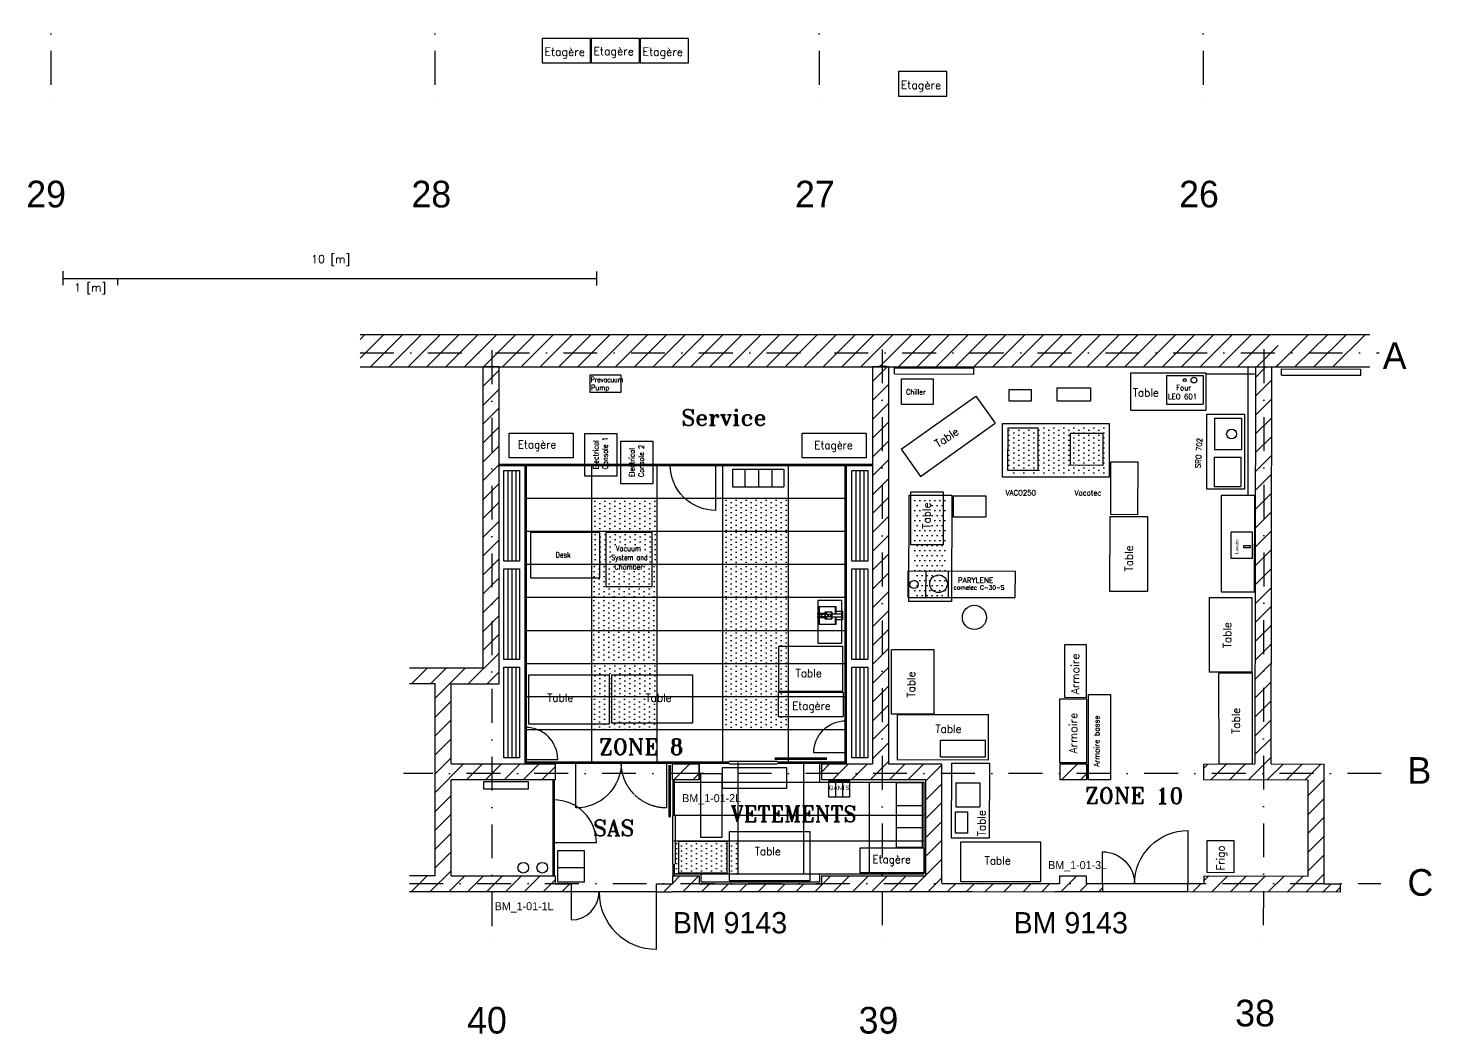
# Model space of a CAD drawing. Header units: millimetres. Extents: x -15291 to 293567, y -98510 to 49398.
# Drawn here: x 3489 to 29803, y -2812 to 16047 of the extents above; entities that cross this region are included whole.
import ezdxf

# ---------------------------------------------------------------- set-up
doc = ezdxf.new("R2010")
doc.units = ezdxf.units.MM
doc.header["$LTSCALE"] = 50
doc.header["$MEASUREMENT"] = 0
for name, pattern in [('ACAD_ISO07W100', [3.5, 0.5, -3]), ('AUSGEZOGEN', [0]), ('STRICHLINIE2', [0.375, 0.25, -0.125]), ('STRICHPUNKT', [25.4, 12.7, -6.35, 0, -6.35])]:
    doc.linetypes.add(name, pattern=pattern)
doc.layers.get('0').update_dxf_attribs({"linetype": 'AUSGEZOGEN'})
for name, color, linetype in [('AXEN', 3, 'STRICHPUNKT'), ('AXNR', 3, 'CONTINUOUS'), ('BA01', 7, 'AUSGEZOGEN'), ('BA02', 7, 'AUSGEZOGEN'), ('Bemassung', 7, 'AUSGEZOGEN'), ('EL01', 7, 'AUSGEZOGEN'), ('EQ01', 7, 'CONTINUOUS'), ('EQUIP1', 7, 'AUSGEZOGEN'), ('FFU', 4, 'CONTINUOUS'), ('RASTER', 30, 'AUSGEZOGEN'), ('RW01', 4, 'AUSGEZOGEN'), ('RW02', 4, 'AUSGEZOGEN'), ('RWTEXT', 7, 'CONTINUOUS'), ('STRUCTURE-TOIT-ZONE-BLANCHE', 2, 'ACAD_ISO07W100'), ('überströmgitter', 7, 'CONTINUOUS')]:
    doc.layers.add(name, color=color, linetype=linetype)
doc.styles.add('ROMANS8', font='ROMANS.SHX')
doc.styles.add('ROMANT', font='romant', dxfattribs={"height": 400})
pattern_1 = [(45, (6132.35, -16705.47), (-176.7767, 176.7767), [])]

msp = doc.modelspace()

# ---------------------------------------------------------------- hatches: boundary and pattern name
at = {"layer": 'BA02'}
h = msp.add_hatch(dxfattribs=at)
h.set_pattern_fill('ANSI31', color=256, scale=2000, style=0)
h.set_pattern_definition(pattern_1)
h.paths.add_polyline_path([(9712, 9700), (9712, 10300), (26921, 10300), (26921, 9700)])
h = msp.add_hatch(dxfattribs=at)
h.set_pattern_fill('ANSI31', color=0, scale=2000, style=0)
h.set_pattern_definition(pattern_1)
h.paths.add_polyline_path([(12017, 9700), (12317, 9700), (12317, 3750), (11417, 3750), (11417, 2250), (13367, 2250), (13367, 1950), (11417, 1950), (11417, 150), (13367, 150), (13367, 0), (13667, 0), (13667, -150), (10637, -150), (10637, 150), (11117, 150), (11117, 3750), (10637, 3750), (10637, 4050), (12017, 4050)])
edge = h.paths.add_edge_path(flags=17)
edge.add_line((11407, 9700), (11257, 9700))
h = msp.add_hatch(dxfattribs=at)
h.set_pattern_fill('ANSI31', color=0, scale=2000, style=0)
h.paths.add_polyline_path([(16067, -150), (15567, -150), (15267, -150), (15267, 0), (15567, 0), (15567, 150), (16067, 150), (16067, 0), (18367, 0), (18367, 150), (20317, 150), (20317, 1950), (18367, 1950), (18367, 2250), (19317, 2250), (19317, 9700), (19617, 9700), (19617, 2250), (20617, 2250), (20617, 150), (20606, 150), (20606, -150), (18367, -150)])
edge = h.paths.add_edge_path(flags=16)
edge.add_line((19577, 9700), (19427, 9700))
h = msp.add_hatch(dxfattribs=at)
h.set_pattern_fill('ANSI31', color=0, scale=2000, style=0)
h.set_pattern_definition(pattern_1)
h.paths.add_polyline_path([(15567, 1950), (15567, 2250), (16067, 2250), (16067, 1950), (16067, 2250), (16067, 1950)])
h = msp.add_hatch(dxfattribs=at)
h.set_pattern_fill('ANSI31', color=256, scale=2000, angle=-0.069, style=0)
h.set_pattern_definition([(44.931, (13375.47, -16689.27), (-176.5636, 176.9895), [])])
h.paths.add_polyline_path([(22833, 1954), (22833, 2254), (23333, 2254), (23333, 1954), (23333, 2254), (23333, 1954)])
at = {"layer": 'FFU'}
h = msp.add_hatch(dxfattribs=at)
h.set_pattern_fill('DOTS,_I', color=256, scale=1500, angle=-90.069, style=2)
h.set_pattern_definition([(269.93097, (-8066.96, 58137.94), (93.69346, -46.98791), [0, -93.75])])
h.paths.add_polyline_path([(21788, 8572), (21798, 7698), (23654, 7696), (23655, 8587)])
at = {"layer": 'FFU', "lineweight": 30}
h = msp.add_hatch(dxfattribs=at)
h.set_pattern_fill('DOTS,_I', color=256, scale=1500, angle=-90, style=2)
h.set_pattern_definition([(270, (-18138.69, 15615.58), (93.75, -46.875), [0, -93.75])])
h.paths.add_polyline_path([(14041, 7211), (14041, 6611), (15241, 6611), (15241, 7211)])
h = msp.add_hatch(dxfattribs=at)
h.set_pattern_fill('DOTS,_I', color=256, scale=1500, angle=-90, style=2)
h.set_pattern_definition([(270, (-15677.65, 15634.7), (93.75, -46.875), [0, -93.75])])
h.paths.add_polyline_path([(16502, 7230), (16502, 6630), (17702, 6630), (17702, 7230)])
at = {"layer": 'FFU'}
h = msp.add_hatch(dxfattribs=at)
h.set_pattern_fill('DOTS,_I', color=256, scale=1500, angle=-180.069, style=2)
h.set_pattern_definition([(179.93097, (70255.2, 36471.05), (-46.98791, -93.69346), [0, -93.75])])
h.paths.add_polyline_path([(20699, 7211), (20090, 7209), (20068, 5386), (20688, 5386)])
at = {"layer": 'FFU', "lineweight": 30}
h = msp.add_hatch(dxfattribs=at)
h.set_pattern_fill('DOTS,_I', color=256, scale=1500, angle=-90, style=2)
h.set_pattern_definition([(270, (-18132.32, 14991.12), (93.75, -46.875), [0, -93.75])])
h.paths.add_polyline_path([(14048, 6586), (14048, 5986), (15248, 5986), (15248, 6586)])
h = msp.add_hatch(dxfattribs=at)
h.set_pattern_fill('DOTS,_I', color=256, scale=1500, angle=-90, style=2)
h.set_pattern_definition([(270, (-15677.65, 15035.73), (93.75, -46.875), [0, -93.75])])
h.paths.add_polyline_path([(16502, 6631), (16502, 6031), (17702, 6031), (17702, 6631)])
h = msp.add_hatch(dxfattribs=at)
h.set_pattern_fill('DOTS,_I', color=256, scale=1500, angle=-90, style=2)
h.set_pattern_definition([(270, (-18151.44, 14392.15), (93.75, -46.875), [0, -93.75])])
h.paths.add_polyline_path([(14029, 5987), (14029, 5387), (15229, 5387), (15229, 5987)])
h = msp.add_hatch(dxfattribs=at)
h.set_pattern_fill('DOTS,_I', color=256, scale=1500, angle=-90, style=2)
h.set_pattern_definition([(270, (-15677.65, 14392.15), (93.75, -46.875), [0, -93.75])])
h.paths.add_polyline_path([(16502, 5987), (16502, 5387), (17702, 5387), (17702, 5987)])
h = msp.add_hatch(dxfattribs=at)
h.set_pattern_fill('DOTS,_I', color=256, scale=1500, angle=-90, style=2)
h.set_pattern_definition([(270, (-18157.82, 13754.95), (93.75, -46.875), [0, -93.75])])
h.paths.add_polyline_path([(14022, 5350), (14022, 4750), (15222, 4750), (15222, 5350)])
h = msp.add_hatch(dxfattribs=at)
h.set_pattern_fill('DOTS,_I', color=256, scale=1500, angle=-90, style=2)
h.set_pattern_definition([(270, (-15677.65, 13780.44), (93.75, -46.875), [0, -93.75])])
h.paths.add_polyline_path([(16502, 5375), (16502, 4775), (17702, 4775), (17702, 5375)])
h = msp.add_hatch(dxfattribs=at)
h.set_pattern_fill('DOTS,_I', color=256, scale=1500, angle=-90, style=2)
h.set_pattern_definition([(270, (-18157.82, 13203.5), (93.75, -46.875), [0, -93.75])])
h.paths.add_polyline_path([(14022, 4798), (14022, 4198), (15222, 4198), (15222, 4798)])
h = msp.add_hatch(dxfattribs=at)
h.set_pattern_fill('DOTS,_I', color=256, scale=1500, angle=-90, style=2)
h.set_pattern_definition([(270, (-15677.65, 13143.24), (93.75, -46.875), [0, -93.75])])
h.paths.add_polyline_path([(16502, 4738), (16502, 4138), (17702, 4138), (17702, 4738)])
h = msp.add_hatch(dxfattribs=at)
h.set_pattern_fill('DOTS,_I', color=256, scale=1500, angle=-90, style=2)
h.set_pattern_definition([(270, (-18138.69, 12525.15), (93.75, -46.875), [0, -93.75])])
h.paths.add_polyline_path([(14041, 4120), (14041, 3520), (15241, 3520), (15241, 4120)])
h = msp.add_hatch(dxfattribs=at)
h.set_pattern_fill('DOTS,_I', color=256, scale=1500, angle=-90, style=2)
h.set_pattern_definition([(270, (-15677.65, 12518.78), (93.75, -46.875), [0, -93.75])])
h.paths.add_polyline_path([(16502, 4114), (16502, 3514), (17702, 3514), (17702, 4114)])
h = msp.add_hatch(dxfattribs=at)
h.set_pattern_fill('DOTS,_I', color=256, scale=1500, angle=-90, style=2)
h.set_pattern_definition([(270, (-18145.07, 11900.69), (93.75, -46.875), [0, -93.75])])
h.paths.add_polyline_path([(14035, 3496), (14035, 2896), (15235, 2896), (15235, 3496)])
h = msp.add_hatch(dxfattribs=at)
h.set_pattern_fill('DOTS,_I', color=256, scale=1500, angle=-90, style=2)
h.set_pattern_definition([(270, (-15677.65, 11894.32), (93.75, -46.875), [0, -93.75])])
h.paths.add_polyline_path([(16502, 3489), (16502, 2889), (17702, 2889), (17702, 3489)])
h = msp.add_hatch(dxfattribs=at)
h.set_pattern_fill('DOTS,_I', color=256, scale=1500, angle=-90, style=2)
h.set_pattern_definition([(270, (-16608.51, 9198.96), (93.75, -46.875), [0, -93.75])])
h.paths.add_polyline_path([(15571, 794), (15571, 194), (16771, 194), (16771, 794)])

# ---------------------------------------------------------------- linework, layer by layer
msp.add_line((26355, 9691), (26352, 7288))
for points in [[(24160, 9583), (25564, 9581), (25563, 8875), (24159, 8877)], [(21879, 9273), (22290, 9273), (22289, 9052), (21878, 9053)], [(22781, 9302), (23403, 9302), (23402, 9051), (22781, 9052)], [(26293, 8806), (26290, 7402), (25584, 7404), (25587, 8808)], [(21756, 8633), (23756, 8630), (23754, 7624), (21755, 7626)], [(21858, 8552), (22419, 8551), (22418, 7750), (21857, 7750)], [(23031, 8450), (23632, 8450), (23632, 7848), (23030, 7849)], [(23784, 7916), (24288, 7915), (24287, 6923), (23783, 6924)], [(20003, 7292), (20802, 7291), (20800, 5295), (20001, 5296)], [(20038, 7351), (20643, 7350), (20642, 6358), (20037, 6359)], [(20836, 7279), (21441, 7279), (21441, 6879), (20836, 6880)], [(26481, 7282), (25853, 7283), (25851, 5479), (26479, 5478)], [(24475, 6889), (24473, 5486), (23767, 5486), (23769, 6890)], [(22924, 4491), (23323, 4490), (23322, 3492), (22922, 3493)], [(26441, 2255), (26438, 3953), (25804, 3952), (25807, 2254)], [(22830, 3471), (23329, 3471), (23328, 2273), (22828, 2274)], [(21508, 2263), (21506, 860), (20800, 861), (20802, 2264)], [(20976, 789), (22467, 788), (22466, 39), (20975, 41)], [(25589, 816), (26092, 815), (26092, 211), (25588, 212)]]:
    msp.add_lwpolyline(points, close=True)
at = {"layer": 'AXEN', "linetype": 'STRICHPUNKT'}
for p, q in [((3915, 37212), (3915, 14382)), ((11115, 37212), (11115, 14382)), ((18315, 37212), (18315, 14382)), ((25515, 37212), (25515, 14382)), ((28854, 2070), (10524, 2070))]:
    msp.add_line(p, q, dxfattribs=at)
at = {"layer": 'AXEN', "linetype": 'STRICHPUNKT', "lineweight": 30}
for p, q in [((12179, 10007), (12179, -1190)), ((19497, 10022), (19497, -1190)), ((26655, 10025), (26642, -1186)), ((9712, 9957), (28816, 9957)), ((10637, 7), (28843, 7))]:
    msp.add_line(p, q, dxfattribs=at)
at = {"layer": 'BA01'}
for p, q in [((9712, 10300), (28638, 10300)), ((9712, 9694), (28638, 9694)), ((12017, 4050), (12017, 9700)), ((12317, 3750), (12317, 9700)), ((19577, 9700), (19427, 9700)), ((19617, 9700), (19617, 2250)), ((26495, 9700), (26486, 2250)), ((26795, 9700), (26786, 2250)), ((26786, 2250), (27786, 2248)), ((27784, 148), (27786, 2248)), ((27484, 149), (27486, 1949)), ((22825, 154), (22825, 4)), ((22825, 154), (23325, 154)), ((23325, 154), (23325, 4)), ((25229, 1), (23629, 3)), ((25533, 1), (25534, 151)), ((25534, 151), (27484, 149)), ((27783, -2), (27784, 148)), ((21090, -144), (22733, -146)), ((23629, -147), (22733, -146)), ((25229, -149), (23629, -147)), ((28087, -152), (25229, -149))]:
    msp.add_line(p, q, dxfattribs=at)
at = {"layer": 'BA01', "color": 0}
for p, q in [((19317, 9700), (19317, 2250)), ((10637, 4050), (12017, 4050)), ((11117, 3750), (10637, 3750)), ((11117, 150), (11117, 3750)), ((11417, 2250), (11417, 3750)), ((11417, 3750), (12317, 3750)), ((11417, 2250), (13367, 2250)), ((13367, 2250), (13367, 1950)), ((18367, 1950), (18367, 2250)), ((18367, 2250), (19317, 2250)), ((19617, 2250), (20617, 2250)), ((20617, 16), (20617, 2250)), ((13367, 1950), (11417, 1950)), ((11417, 150), (11417, 1950)), ((20317, 1950), (18367, 1950)), ((20317, 150), (20317, 1950)), ((11117, 150), (10637, 150)), ((11417, 150), (13367, 150)), ((13367, 150), (13367, 0)), ((15567, 150), (15567, 0)), ((15567, 150), (16067, 150)), ((16067, 150), (16067, 0)), ((18367, 150), (20317, 150)), ((18367, 0), (18367, 150)), ((13667, -150), (10637, -150)), ((13367, 0), (13667, 0)), ((15267, 0), (15567, 0)), ((15267, -150), (15567, -150)), ((16067, -150), (15567, -150)), ((16067, 0), (18367, 0)), ((18367, -150), (16067, -150)), ((21187, -150), (18367, -150))]:
    msp.add_line(p, q, dxfattribs=at)
at = {"layer": 'BA01', "color": 0, "flags": 128}
msp.add_lwpolyline([(15567, 1950), (15567, 2250), (16067, 2250), (16067, 1950), (16067, 2250), (16067, 1950)], close=True, dxfattribs=at)
at = {"layer": 'BA01', "flags": 128}
msp.add_lwpolyline([(22833, 1954), (22833, 2254), (23333, 2254), (23333, 1954), (23333, 2254), (23333, 1954)], close=True, dxfattribs=at)
msp.add_lwpolyline([(23629, 3), (23630, 603, -0.414214), (24229, 3, -0.414214), (25231, 1001), (25229, 1)], format="xyb", dxfattribs=at)
msp.add_lwpolyline([(23629, 3), (23629, -147)], dxfattribs=at)
at = {"layer": 'BA01', "color": 0, "flags": 128}
msp.add_lwpolyline([(15267, -150), (15267, 0)], dxfattribs=at)
at = {"layer": 'BA02'}
for p, q in [((26888, 9700), (27489, 10299)), ((27242, 9699), (27843, 10298)), ((27595, 9699), (28196, 10298)), ((27949, 9698), (28550, 10298)), ((26495, 9497), (26698, 9700)), ((26494, 9144), (26795, 9444)), ((26494, 8790), (26794, 9090)), ((26494, 8437), (26794, 8736)), ((26493, 8083), (26794, 8383)), ((26493, 7730), (26793, 8029)), ((26492, 7376), (26793, 7676)), ((26492, 7023), (26792, 7322)), ((26491, 6669), (26792, 6969)), ((26491, 6316), (26791, 6615)), ((26491, 5962), (26791, 6262)), ((26490, 5608), (26791, 5908)), ((26490, 5255), (26790, 5554)), ((26489, 4901), (26790, 5201)), ((26489, 4548), (26789, 4847)), ((26488, 4194), (26789, 4494)), ((26488, 3841), (26788, 4140)), ((26488, 3487), (26788, 3787)), ((26487, 3134), (26788, 3433)), ((26487, 2780), (26787, 3080)), ((26486, 2426), (26787, 2726)), ((26363, 1950), (26786, 2373)), ((25525, 2174), (25601, 2249)), ((25656, 1951), (25955, 2249)), ((26009, 1951), (26309, 2250)), ((26716, 1950), (27017, 2249)), ((27070, 1949), (27370, 2249)), ((27424, 1949), (27724, 2248)), ((27485, 1657), (27786, 1957)), ((27485, 1304), (27785, 1604)), ((27485, 950), (27785, 1250)), ((27484, 597), (27785, 896)), ((27484, 243), (27784, 543)), ((20725, -143), (20878, 9)), ((21078, -144), (21231, 9)), ((21432, -144), (21584, 8)), ((21785, -144), (21937, 7)), ((22139, -145), (22291, 6)), ((22493, -145), (22644, 6)), ((22846, -146), (22997, 5)), ((22997, 5), (23146, 154)), ((23200, -146), (23350, 4)), ((25229, -149), (25229, 1)), ((25321, -149), (25471, 1)), ((25534, 63), (25621, 151)), ((25675, -149), (25975, 151)), ((26028, -149), (26328, 150)), ((26382, -150), (26682, 150)), ((26735, -150), (27036, 149)), ((27089, -151), (27389, 149)), ((27442, -151), (27784, 189)), ((23553, -147), (23629, -71)), ((27752, -159), (27902, -9)), ((28009, -144), (28085, -68)), ((28087, -152), (28088, -2))]:
    msp.add_line(p, q, dxfattribs=at)
at = {"layer": 'BA02', "color": 94}
for p, q in [((12017, 9700), (12317, 9700)), ((19317, 9700), (19617, 9700))]:
    msp.add_line(p, q, dxfattribs=at)
at = {"layer": 'BA02', "color": 0}
msp.add_line((13667, 0), (13667, -150), dxfattribs=at)
at = {"layer": 'Bemassung', "color": 0}
for p, q in [((12505, 8454), (13705, 8454)), ((12505, 7989), (12505, 8454)), ((13705, 8454), (13705, 7989)), ((17999, 8454), (19199, 8454)), ((17999, 7989), (17999, 8454)), ((19199, 8454), (19199, 7989)), ((13705, 7989), (12505, 7989)), ((19199, 7989), (17999, 7989)), ((14387, 3915), (12872, 3915)), ((14387, 3005), (14387, 3915)), ((12872, 3005), (14387, 3005)), ((16507, 1790), (16507, 2185)), ((16507, 2185), (17707, 2185)), ((17707, 2185), (17707, 1790)), ((12032, 1920), (12862, 1920)), ((12032, 1780), (12032, 1920)), ((12862, 1920), (12862, 1780)), ((16097, 870), (16097, 2070)), ((16097, 2070), (16492, 2070)), ((16492, 2070), (16492, 870)), ((19762, 1895), (19762, 690)), ((20257, 1895), (19762, 1895)), ((20257, 690), (20257, 1895)), ((12862, 1780), (12032, 1780)), ((17707, 1790), (16507, 1790)), ((19762, 1468), (20257, 1468)), ((19775, 1058), (20270, 1058)), ((15687, 805), (16587, 805)), ((15687, 205), (15687, 805)), ((16492, 870), (16097, 870)), ((16587, 805), (16587, 205)), ((18147, 975), (16632, 975)), ((16632, 975), (16632, 65)), ((18147, 65), (18147, 975)), ((13417, 35), (13417, 630)), ((13417, 630), (13912, 630)), ((13912, 630), (13912, 35)), ((19086, 675), (20286, 675)), ((19086, 210), (19086, 675)), ((19762, 690), (20257, 690)), ((20286, 675), (20286, 210)), ((13421, 310), (13916, 310)), ((13912, 35), (13417, 35)), ((16587, 205), (15687, 205)), ((16632, 65), (18147, 65)), ((20286, 210), (19086, 210))]:
    msp.add_line(p, q, dxfattribs=at)
at = {"layer": 'Bemassung'}
msp.add_line((12872, 3915), (12872, 3005), dxfattribs=at)
at = {"layer": 'Bemassung', "color": 0}
for centre in [(12772, 305), (13127, 305)]:
    msp.add_circle(centre, 100, dxfattribs=at)
at = {"layer": 'EL01', "color": 0, "linetype": 'Continuous', "lineweight": 30}
for p, q in [((4139, 11490), (4139, 11227)), ((4144, 11352), (14145, 11352)), ((5162, 11351), (5162, 11224)), ((14145, 11485), (14145, 11220)), ((24831, 9536), (25517, 9536)), ((24831, 9536), (24831, 8994)), ((25517, 9536), (25517, 8994)), ((25568, 9567), (26479, 9567)), ((19856, 8150), (21252, 9147)), ((21252, 9147), (21615, 8639)), ((24831, 8994), (25517, 8994)), ((25728, 8730), (25728, 8148)), ((25728, 8730), (26233, 8730)), ((26233, 8730), (26233, 8148)), ((20218, 7642), (21615, 8639)), ((19856, 8150), (20218, 7642)), ((25721, 8001), (25721, 7450)), ((25721, 8001), (26221, 8001)), ((25728, 8148), (26233, 8148)), ((26221, 8001), (26221, 7450)), ((16692, 7780), (17652, 7780)), ((16692, 7780), (16692, 7443)), ((16921, 7780), (16921, 7443)), ((17180, 7780), (17180, 7443)), ((17432, 7780), (17432, 7443)), ((17652, 7780), (17652, 7443)), ((16692, 7443), (17652, 7443)), ((25721, 7450), (26221, 7450)), ((18293, 5318), (18738, 5318)), ((18293, 5318), (18293, 4514)), ((18738, 5318), (18738, 4514)), ((25629, 5373), (26428, 5373)), ((25629, 5373), (25629, 3971)), ((26428, 5373), (26428, 3971)), ((18293, 4514), (18738, 4514)), ((17560, 3614), (17560, 4457)), ((17560, 4457), (18763, 4457)), ((18763, 3614), (18763, 4457)), ((20471, 4392), (19672, 4392)), ((19672, 3184), (19672, 4392)), ((20471, 3184), (20471, 4392)), ((26428, 3971), (25629, 3971)), ((17547, 3593), (18765, 3593)), ((17547, 3593), (17547, 3142)), ((17560, 3614), (18763, 3614)), ((18765, 3593), (18765, 3142)), ((23357, 3552), (23357, 1956)), ((23357, 3552), (23777, 3552)), ((23777, 3552), (23777, 1956)), ((20471, 3184), (19672, 3184)), ((19786, 2322), (19788, 3170)), ((21495, 3170), (19788, 3170)), ((21492, 2322), (21492, 3170)), ((17547, 3142), (18765, 3142)), ((20593, 2693), (21433, 2693)), ((20593, 2386), (20593, 2693)), ((21433, 2386), (21433, 2693)), ((20593, 2386), (21433, 2386)), ((21492, 2322), (19786, 2326)), ((20880, 1895), (20880, 1444)), ((20880, 1895), (21330, 1895)), ((21330, 1895), (21330, 1444)), ((23357, 1956), (23777, 1956)), ((20870, 1352), (21095, 1352)), ((20870, 953), (20870, 1352)), ((20880, 1444), (21330, 1444)), ((21095, 1352), (21095, 953)), ((21095, 953), (20870, 953))]:
    msp.add_line(p, q, dxfattribs=at)
at = {"layer": 'EL01', "linetype": 'Continuous', "lineweight": 30}
for p, q in [((19723, 9676), (19723, 9562)), ((19723, 9676), (21209, 9674)), ((19729, 9562), (21216, 9561)), ((21209, 9674), (21209, 9561)), ((26977, 9655), (26977, 9542)), ((26977, 9655), (28464, 9654)), ((26983, 9542), (28470, 9540)), ((28464, 9654), (28464, 9540)), ((26039, 6101), (26039, 6596)), ((26443, 6596), (26039, 6596)), ((26442, 6100), (26443, 6596)), ((26442, 6100), (26039, 6101)), ((19984, 5868), (21995, 5865)), ((19984, 5370), (19984, 5868)), ((20319, 5370), (20320, 5867)), ((20740, 5370), (20740, 5867)), ((21994, 5368), (21995, 5865)), ((19984, 5370), (21994, 5368)), ((25525, 2249), (26486, 2250)), ((25525, 1951), (25525, 2249)), ((27486, 1949), (25525, 1951)), ((20618, 10), (22823, 7)), ((23629, 3), (23325, 4)), ((25533, 1), (25229, 1)), ((13667, -150), (13667, -675)), ((14192, -150), (13667, -150)), ((15267, -150), (14192, -150)), ((15267, -1226), (15267, -150)), ((28088, -2), (27783, -2))]:
    msp.add_line(p, q, dxfattribs=at)
for points in [[(13124, 15854), (13124, 15395), (14030, 15395), (14030, 15854)], [(14041, 15854), (14041, 15395), (14948, 15395), (14948, 15854)], [(14962, 15854), (14962, 15395), (15869, 15395), (15869, 15854)], [(19802, 15231), (19802, 14772), (20708, 14772), (20708, 15231)], [(26274, 6308), (26405, 6308), (26405, 6339), (26274, 6340)], [(15940, 3922), (15941, 3016), (14431, 3015), (14430, 3920)]]:
    msp.add_lwpolyline(points, close=True, dxfattribs=at)
at = {"layer": 'EL01', "color": 0, "linetype": 'Continuous', "lineweight": 30}
for centre, radius in [((25171, 9447), 28.6), ((25343, 9447), 54.5), ((26048, 8436), 92.8)]:
    msp.add_circle(centre, radius, dxfattribs=at)
at = {"layer": 'EL01', "linetype": 'Continuous', "lineweight": 30}
for centre, radius in [((20555, 5628), 165), ((20094, 5615), 76.1), ((21227, 4998), 226)]:
    msp.add_circle(centre, radius, dxfattribs=at)
for centre, radius, start, end in [((13667, -150), 525, 270, 0), ((15267, -150), 1075, 180, 270)]:
    msp.add_arc(centre, radius, start, end, dxfattribs=at)
at = {"layer": 'EQ01', "color": 0, "flags": 128}
for points in [[(14022, 9215), (14022, 9545), (14602, 9545), (14602, 9215)], [(19863, 8989), (19863, 9469), (20453, 9469), (20453, 8989)], [(12907, 6590), (12907, 5740), (14207, 5740), (14207, 6590)], [(15187, 5580), (15187, 6590), (14317, 6590), (14317, 5580)]]:
    msp.add_lwpolyline(points, close=True, dxfattribs=at)
at = {"layer": 'EQ01', "flags": 128}
for points in [[(13922, 8445), (14522, 8445), (14522, 7645), (13922, 7645)], [(14597, 8300), (15197, 8300), (15197, 7500), (14597, 7500)]]:
    msp.add_lwpolyline(points, close=True, dxfattribs=at)
at = {"layer": 'EQUIP1', "linetype": 'Continuous'}
for points in [[(18290, 5078), (18455, 5078), (18455, 5053), (18290, 5053), (18290, 5078)], [(18290, 5015), (18455, 5015), (18455, 4989), (18290, 4989), (18290, 5015)], [(18298, 5078), (18463, 5078), (18463, 5053), (18298, 5053), (18298, 5078)], [(18298, 5015), (18463, 5015), (18463, 4989), (18298, 4989), (18298, 5015)], [(18315, 5079), (18316, 5206)], [(18315, 5015), (18315, 5053)], [(18620, 5002), (18620, 4862), (18315, 4862), (18315, 4989)], [(18316, 5205), (18620, 5205), (18620, 5065)], [(18323, 5079), (18324, 5206)], [(18323, 5015), (18323, 5053)], [(18628, 5002), (18628, 4862), (18323, 4862), (18323, 4989)], [(18324, 5205), (18628, 5205), (18628, 5065)], [(18353, 5053), (18353, 5015)], [(18362, 5053), (18361, 5015)], [(18430, 5103), (18544, 5103), (18544, 4964), (18430, 4964), (18430, 4989)], [(18430, 5077), (18430, 5103)], [(18430, 5015), (18430, 5053)], [(18438, 5104), (18552, 5103), (18552, 4964), (18438, 4964), (18438, 4989)], [(18438, 5077), (18438, 5103)], [(18438, 5015), (18438, 5053)], [(18544, 5065), (18747, 5065), (18747, 5002), (18544, 5002)], [(18552, 5065), (18755, 5065), (18755, 5002), (18552, 5002)], [(18620, 5116), (18747, 5116), (18747, 5065)], [(18747, 5002), (18747, 4951), (18620, 4951)], [(18628, 5116), (18755, 5116), (18755, 5065)], [(18755, 5002), (18755, 4951), (18628, 4951)]]:
    msp.add_lwpolyline(points, dxfattribs=at)
at = {"layer": 'EQUIP1'}
for points in [[(18493, 1636), (18761, 1636), (18761, 1926), (18493, 1926)], [(18625, 1636), (18893, 1636), (18893, 1926), (18625, 1926)]]:
    msp.add_lwpolyline(points, close=True, dxfattribs=at)
at = {"layer": 'EQUIP1', "linetype": 'Continuous'}
for centre in [(18506, 5034), (18514, 5034)]:
    msp.add_circle(centre, 25.4, dxfattribs=at)
at = {"layer": 'RASTER'}
for p, q in [((14047, 7855), (14047, 2275)), ((15277, 7855), (15277, 2275)), ((16507, 7855), (16507, 2275)), ((17737, 7855), (17737, 2275)), ((12817, 7235), (18817, 7235)), ((12817, 6615), (18817, 6615)), ((12817, 5995), (18817, 5995)), ((12817, 5375), (18817, 5375)), ((12817, 4755), (18817, 4755)), ((12817, 4135), (18817, 4135)), ((12817, 3515), (18817, 3515)), ((12817, 2895), (18817, 2895)), ((16792, 2275), (16792, 190)), ((18022, 2275), (18022, 190)), ((18327, 1910), (18327, 2275)), ((15592, 1910), (20277, 1910)), ((19252, 1910), (19252, 190)), ((20277, 1910), (20277, 190)), ((15592, 1290), (20277, 1290)), ((15592, 810), (20277, 810)), ((15592, 190), (20277, 190)), ((16107, 40), (16107, 190)), ((16107, 40), (18327, 40)), ((18327, 40), (18327, 190))]:
    msp.add_line(p, q, dxfattribs=at)
at = {"layer": 'RW01', "color": 0, "const_width": 50, "flags": 128}
for points in [[(12317, 7855), (19317, 7855)], [(12817, 2250), (12817, 7830)], [(18817, 2250), (18817, 7830)], [(18462, 2350), (17482, 2350)], [(12842, 2275), (16632, 2275)], [(15517, 1250), (15517, 2230)], [(17532, 2275), (18792, 2275)], [(13342, 150), (13342, 1950)], [(15592, 1275), (15592, 1950)], [(15592, 150), (15592, 375)]]:
    msp.add_lwpolyline(points, dxfattribs=at)
at = {"layer": 'RW02', "color": 0}
for p, q in [((16632, 2300), (17532, 2300)), ((16632, 2250), (17532, 2250)), ((15567, 1275), (15567, 375)), ((15617, 1275), (15617, 375))]:
    msp.add_line(p, q, dxfattribs=at)
at = {"layer": 'RW02', "color": 0, "flags": 128}
for points in [[(16377, 7855), (16377, 7005, -0.414214), (15527, 7855)], [(12817, 2335), (13417, 2335, 0.414214), (12817, 2935)], [(18817, 2460), (18217, 2460, -0.414214), (18817, 3060)], [(14607, 2275, -0.414214), (13757, 1425), (13757, 2275)], [(13342, 775), (14142, 775, 0.414214), (13342, 1575)]]:
    msp.add_lwpolyline(points, format="xyb", dxfattribs=at)
at = {"layer": 'RW02', "color": 0, "linetype": 'STRICHLINIE2', "ltscale": 0.25, "flags": 128}
msp.add_lwpolyline([(15457, 2275), (15457, 1425, -0.414214), (14607, 2275)], format="xyb", dxfattribs=at)
at = {"layer": 'überströmgitter', "color": 253, "linetype": 'STRICHLINIE2', "ltscale": 0.25}
for p, q in [((12480, 7755), (12480, 6055)), ((12630, 7755), (12630, 6055)), ((19005, 7755), (19005, 6055)), ((19155, 7755), (19155, 6055)), ((12480, 5910), (12480, 4210)), ((12630, 5910), (12630, 4210)), ((19005, 5910), (19005, 4210)), ((19155, 5910), (19155, 4210)), ((12480, 4065), (12480, 2365)), ((12630, 4065), (12630, 2365)), ((19005, 4065), (19005, 2365)), ((19155, 4065), (19155, 2365))]:
    msp.add_line(p, q, dxfattribs=at)
at = {"layer": 'überströmgitter', "color": 253}
for p, q in [((12555, 7755), (12555, 6055)), ((19080, 7755), (19080, 6055)), ((12555, 5910), (12555, 4210)), ((19080, 5910), (19080, 4210)), ((12555, 4065), (12555, 2365)), ((19080, 4065), (19080, 2365))]:
    msp.add_line(p, q, dxfattribs=at)
at = {"layer": 'überströmgitter', "color": 253, "flags": 128}
for points in [[(12702, 6055), (12407, 6055), (12407, 7755), (12702, 7755)], [(19227, 6055), (18932, 6055), (18932, 7755), (19227, 7755)], [(12702, 4210), (12407, 4210), (12407, 5910), (12702, 5910)], [(19227, 4210), (18932, 4210), (18932, 5910), (19227, 5910)], [(12702, 2365), (12407, 2365), (12407, 4065), (12702, 4065)], [(19227, 2365), (18932, 2365), (18932, 4065), (19227, 4065)]]:
    msp.add_lwpolyline(points, close=True, dxfattribs=at)

# ---------------------------------------------------------------- texts
at = {"color": 6}
for s, p in [('BM_1-01-2L', (15750, 1534)), ('BM_1-01-3L', (22610, 279)), ('BM_1-01-1L', (12235, -492))]:
    msp.add_text(s, height=150, dxfattribs=at).set_placement(p)
for p in [(15576, -927), (21963, -927)]:
    msp.add_text('BM 9143', height=400).set_placement(p)
at = {"layer": 'AXNR'}
for s, p in [('29', (3455, 12685)), ('28', (10675, 12685)), ('27', (17865, 12685)), ('26', (25065, 12685)), ('A', (28882, 9655)), ('B', (29346, 1878)), ('C', (29346, -222))]:
    msp.add_text(s, height=500, dxfattribs=at).set_placement(p)
at = {"layer": 'AXNR', "lineweight": 30}
for s, p in [('40', (11719, -2805)), ('39', (19057, -2805))]:
    msp.add_text(s, height=500, dxfattribs=at).set_placement(p)
msp.add_text('38', height=500, rotation=359.931, dxfattribs=at).set_placement((26116, -2670))
at = {"layer": 'EL01', "color": 6, "lineweight": 30, "char_height": 150, "width": 1045.36, "attachment_point": 1, "style": 'ROMANS8'}
for s, insert in [('{\\C7;10 [m]}', (8795, 11792)), ('{\\C7;1 [m]}', (4349, 11256))]:
    msp.add_mtext(s, dxfattribs=dict(at, insert=insert))
at = {"layer": 'EQ01', "color": 0, "style": 'ROMANS8'}
for s, width, p in [('Prevacuum', 0.675, (14036, 9405)), ('Pump', 0.85, (14041, 9255)), ('Chiller', 0.85, (19947, 9174)), ('Vacuum', 0.85, (14506, 6240)), ('Desk', 0.85, (13376, 6120)), ('System and', 0.7, (14421, 6070)), ('Chamber', 0.85, (14481, 5895))]:
    msp.add_text(s, height=100, dxfattribs=dict(at, width=width)).set_placement(p)
at = {"layer": 'EQ01', "style": 'ROMANS8', "width": 0.85}
for s, p in [('Electrical', (14182, 7774)), ('Console 1', (14357, 7774))]:
    msp.add_text(s, height=100, rotation=90, dxfattribs=at).set_placement(p)
at = {"layer": 'EQ01', "color": 0, "style": 'ROMANS8', "width": 0.85}
for s, p in [('Console 2', (15032, 7629)), ('Electrical', (14857, 7629))]:
    msp.add_text(s, height=100, rotation=90, dxfattribs=at).set_placement(p)
at = {"layer": 'EQUIP1', "style": 'ROMANS8'}
for s, height, rotation, p in [('Etagère', 150, 359.463, (13167, 15530)), ('Etagère', 150, 359.463, (14084, 15542)), ('Etagère', 150, 359.463, (15005, 15530)), ('Etagère', 150, 359.463, (19845, 14907)), ('comelec C-30-S', 80, 359.931, (20836, 5519)), ('PARYLENE', 100, 359.931, (20917, 5646)), ('Armoire', 150, 89.931, (23191, 3555)), ('Armoire', 150, 89.931, (23154, 2443)), ('Armoire basse', 100, 89.931, (23569, 2195))]:
    msp.add_text(s, height=height, rotation=rotation, dxfattribs=at).set_placement(p)
at = {"layer": 'EQUIP1', "style": 'ROMANS8', "width": 0.95}
for s, height, rotation, p in [('Table', 150, 359.931, (24196, 9137)), ('Four', 100, 359.931, (25009, 9255)), ('LEO 601', 100, 359.931, (24855, 9088)), ('Table', 150, 33.5067, (20544, 8173)), ('Etagère', 150, 359.931, (12668, 8166)), ('Etagère', 150, 359.931, (18226, 8153)), ('SRO 702', 100, 86.6777, (25466, 7794)), ('VACO250', 100, 359.931, (21814, 7285)), ('Vacotec', 100, 359.931, (23107, 7284)), ('Table', 150, 89.931, (20407, 6661)), ('Table', 150, 89.931, (24197, 5858)), ('Table', 150, 89.931, (26041, 4420)), ('Table', 150, 359.931, (17876, 3879)), ('Table', 150, 89.931, (20114, 3494)), ('Table', 150, 359.931, (13219, 3416)), ('Table', 150, 359.931, (15061, 3416)), ('Etagère', 150, 359.931, (17811, 3265)), ('Table', 150, 89.931, (26205, 2814)), ('Table', 150, 359.931, (20496, 2833)), ('Table', 150, 89.931, (21435, 894)), ('Table', 150, 359.931, (17110, 538)), ('Etagère', 150, 359.931, (19316, 387)), ('Frigo', 150, 89.931, (25916, 252)), ('Table', 150, 359.931, (21418, 363))]:
    msp.add_text(s, height=height, rotation=rotation, dxfattribs=at).set_placement(p)
at = {"layer": 'EQUIP1'}
msp.add_text('Lavabo', height=60, rotation=89.931, dxfattribs=at).set_placement((26175, 6188))
at = {"layer": 'EQUIP1', "insert": (18501, 1844), "char_height": 80, "width": 640.74, "attachment_point": 1, "style": 'ROMANT'}
msp.add_mtext('{\\fArial|b0|i0|c0|p34;GANTS}', dxfattribs=at)
at = {"layer": 'RWTEXT', "color": 0, "style": 'ROMANT'}
for s, p in [('Service', (15736, 8595)), ('ZONE 8', (14191, 2424)), ('SAS', (14081, 900))]:
    msp.add_text(s, height=300, dxfattribs=at).set_placement(p)
msp.add_text('ZONE 10', height=300, rotation=359.931, dxfattribs=at).set_placement((23303, 1507))
at = {"layer": 'RWTEXT', "lineweight": 30, "style": 'ROMANT', "width": 0.95}
msp.add_text('VETEMENTS', height=300, dxfattribs=at).set_placement((16659, 1164))
at = {"layer": 'STRUCTURE-TOIT-ZONE-BLANCHE', "insert": (18985, 5356), "char_height": 50, "attachment_point": 4, "rotation": 90}
msp.add_mtext('\\A1;', dxfattribs=at)

doc.saveas('drawing.dxf')
